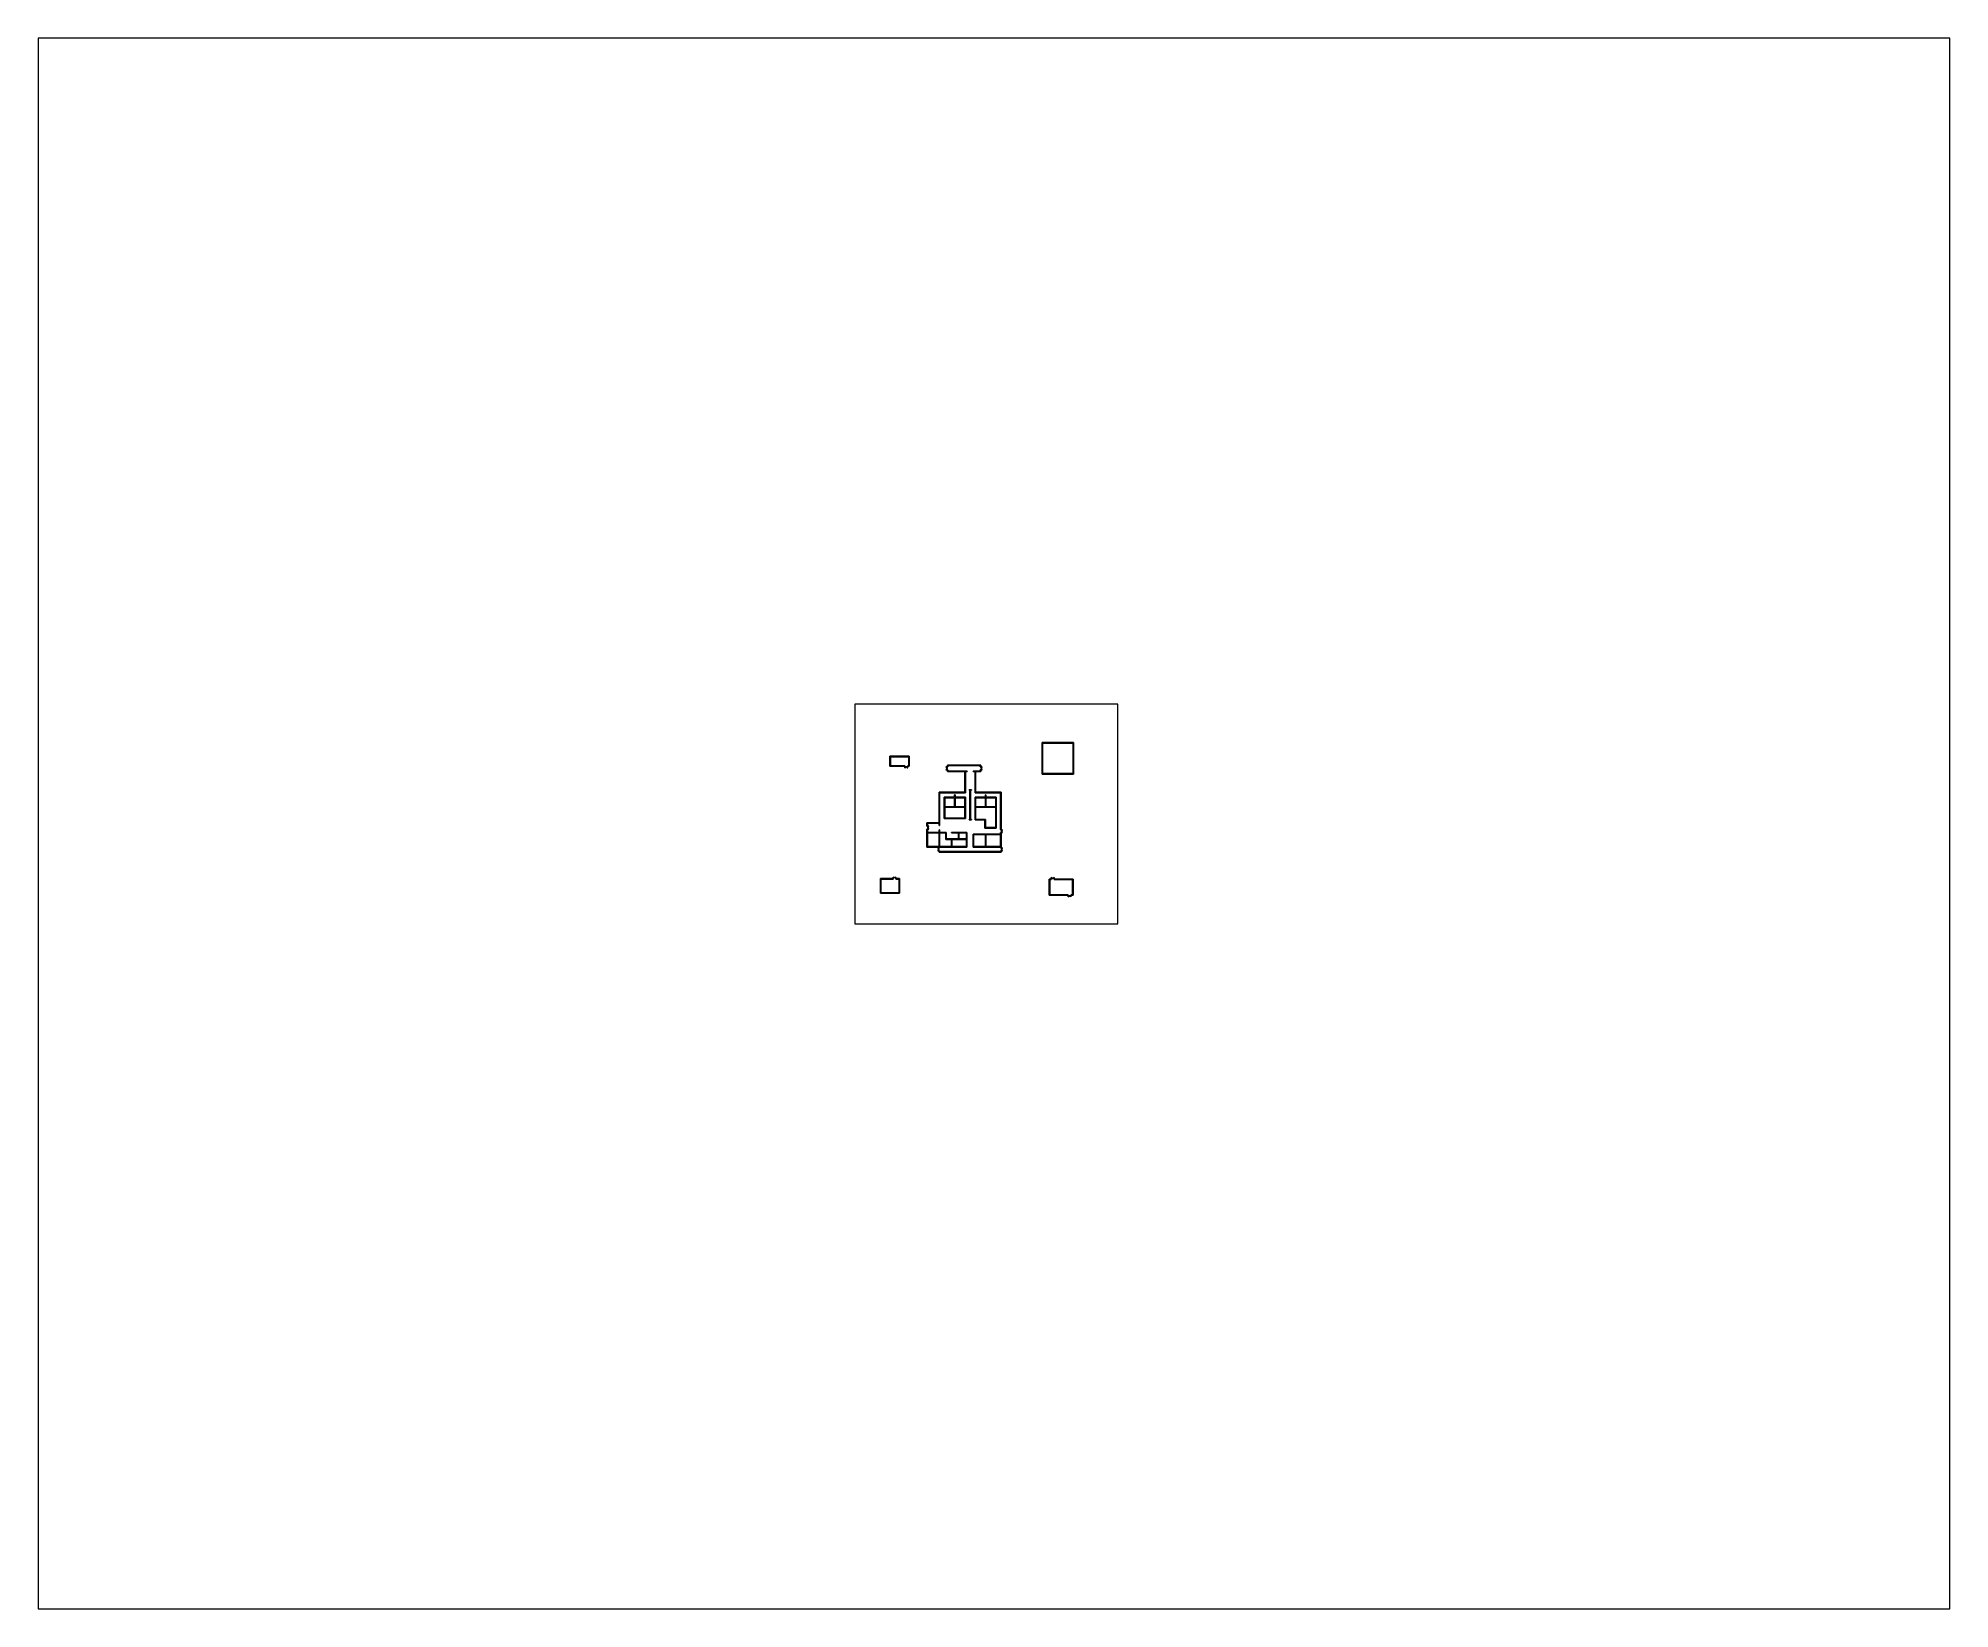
# Model space of a CAD drawing. Header units: millimetres. Extents: x -617937854 to 635062146, y -517502284 to 511904021.
import ezdxf

# ---------------------------------------------------------------- set-up
doc = ezdxf.new("R2010")
doc.units = ezdxf.units.MM
for name, color, linetype, lineweight in [('A-DETL-THIN', 151, 'Continuous', 9), ('A-DOOR', 31, 'Continuous', 9), ('A-DOOR-FRAM', 31, 'Continuous', 18), ('L-SITE-WALL', 31, 'Continuous', 9)]:
    doc.layers.add(name, color=color, linetype=linetype, lineweight=lineweight)

# ---------------------------------------------------------------- blocks, each defined once
blk = doc.blocks.new('Doors_Concept_IntDbl - 1810x2110mm-332215-Level 0')
at = {"layer": 'A-DOOR'}
for p, q in [((-995, 170), (-1035, 170)), ((-1035, 170), (-1035, 150)), ((-1000, 150), (-965, 150)), ((-969, 156), (-995, 170)), ((965, 150), (1000, 150)), ((995, 170), (969, 156)), ((1035, 170), (995, 170)), ((1035, 150), (1035, 170)), ((-1035, -150), (-1035, -170)), ((-1035, -170), (-995, -170)), ((-965, -150), (-1000, -150)), ((-995, -170), (-969, -156)), ((1000, -150), (965, -150)), ((969, -156), (995, -170)), ((995, -170), (1035, -170)), ((1035, -170), (1035, -150))]:
    blk.add_line(p, q, dxfattribs=at)
at = {"layer": 'A-DOOR', "lineweight": 18}
for p, q in [((-925, 1105.5), (-957.1, 1105.5)), ((-957, 1105.5), (-957, 150)), ((-957, 150), (-925, 150)), ((-925, 150), (-925, 1105.5)), ((925, 1105.5), (957, 1105.5)), ((925, 150), (925, 1105.5)), ((957, 150), (925, 150)), ((957, 1105.5), (957, 150))]:
    blk.add_line(p, q, dxfattribs=at)
at = {"layer": 'A-DOOR'}
for centre, radius, start, end in [((-973, 149), 8.06, 7.1250163, 60.2551187), ((-973, 149), 8.06, 7.1250163, 46.9725931), ((-957.1, 150), 955.5, 360, 90), ((957, 150), 955.5, 90, 180), ((973, 149), 8.06, 119.7448813, 172.8749837), ((973, 149), 8.06, 133.0274069, 172.8749837), ((-973, -149), 8.06, 299.7448813, 352.8749837), ((-973, -149), 8.06, 313.0274069, 352.8749837), ((973, -149), 8.06, 187.1250163, 240.2551187), ((973, -149), 8.06, 187.1250163, 226.9725931)]:
    blk.add_arc(centre, radius, start, end, dxfattribs=at)
at = {"layer": 'A-DOOR-FRAM'}
for p, q in [((-960, 150), (-1000, 150)), ((-960, -150), (-960, 150)), ((-941, 115), (-960, 115)), ((-960, 115), (-960, 83)), ((-960, 83), (-941, 83)), ((-941, 83), (-941, 115)), ((941, 115), (941, 83)), ((960, 115), (941, 115)), ((941, 83), (960, 83)), ((1000, 150), (960, 150)), ((960, 150), (960, -150)), ((960, 83), (960, 115)), ((-1000, -150), (-960, -150)), ((960, -150), (1000, -150))]:
    blk.add_line(p, q, dxfattribs=at)

msp = doc.modelspace()

# ---------------------------------------------------------------- linework, layer by layer
at = {"layer": 'A-DETL-THIN'}
for p, q in [((-617937854, 511904021), (-617937854, -517502284)), ((635062146, 511904021), (-617937854, 511904021)), ((635062146, -517502284), (635062146, 511904021)), ((-82660777, 75497716), (-82660777, -68502284)), ((89662146, 75497716), (-82660777, 75497716)), ((89662146, -68502284), (89662146, 75497716)), ((-82660777, -68502284), (89662146, -68502284)), ((-617937854, -517502284), (635062146, -517502284))]:
    msp.add_line(p, q, dxfattribs=at)
at = {"layer": 'L-SITE-WALL', "lineweight": 25}
for p, q in [((40062146, 50204021), (40062146, 29604021)), ((60662146, 50204021), (40062146, 50204021)), ((60662146, 29604021), (60662146, 50204021)), ((-47060777, 41278347), (-59660777, 41278347)), ((-59660777, 41278347), (-59660777, 34678347)), ((-59360777, 40978347), (-47360777, 40978347)), ((-59360777, 34978347), (-59360777, 40978347)), ((-47360777, 40978347), (-47360777, 34978347)), ((-47060777, 34678347), (-47060777, 41278347)), ((40362146, 29904021), (40362146, 49904021)), ((40362146, 49904021), (60362146, 49904021)), ((60362146, 49904021), (60362146, 29904021)), ((-59660777, 34678347), (-49960777, 34678347)), ((-49960777, 34978347), (-59360777, 34978347)), ((-49960777, 34678347), (-49960777, 34978347)), ((-47360777, 34978347), (-47960777, 34978347)), ((-47960777, 34978347), (-47960777, 34678347)), ((-47960777, 34678347), (-47060777, 34678347)), ((-173712, 35497716), (-21973712, 35497716)), ((-21973712, 35497716), (-21973712, 34397716)), ((-21973712, 34397716), (-21673712, 34397716)), ((-21673712, 32397716), (-21973712, 32397716)), ((-21973712, 32397716), (-21973712, 31297716)), ((-21973712, 31297716), (-10473712, 31297716)), ((-21673712, 35197716), (-473712, 35197716)), ((-21673712, 34397716), (-21673712, 35197716)), ((-21673712, 31597716), (-21673712, 32397716)), ((-9023712, 31597716), (-21673712, 31597716)), ((-10473712, 31297716), (-10473712, 17697716)), ((-10173712, 17397716), (-10173712, 31297716)), ((-10173712, 31297716), (-9023712, 31297716)), ((-9023712, 31297716), (-9023712, 31597716)), ((-473712, 31597716), (-5123712, 31597716)), ((-5123712, 31597716), (-5123712, 31297716)), ((-5123712, 31297716), (-3873712, 31297716)), ((-3873712, 31297716), (-3873712, 17397716)), ((-3573712, 17697716), (-3573712, 31297716)), ((-3573712, 31297716), (-173712, 31297716)), ((-473712, 35197716), (-473712, 34397716)), ((-473712, 34397716), (-173712, 34397716)), ((-473712, 32397716), (-473712, 31597716)), ((-173712, 32397716), (-473712, 32397716)), ((-173712, 34397716), (-173712, 35497716)), ((-173712, 31297716), (-173712, 32397716)), ((40062146, 29604021), (60662146, 29604021)), ((60362146, 29904021), (40362146, 29904021)), ((-10473712, 17697716), (-27373712, 17697716)), ((-27373712, 17697716), (-27373712, -2302284)), ((-27073712, 17397716), (-10173712, 17397716)), ((-27073712, -4152284), (-27073712, 17397716)), ((-17273712, 14397716), (-24073712, 14397716)), ((-24073712, 14397716), (-24073712, 497716)), ((-23773712, 14097716), (-17273712, 14097716)), ((-23773712, 8097716), (-23773712, 14097716)), ((-16973712, 15897716), (-17273712, 15897716)), ((-17273712, 15897716), (-17273712, 14397716)), ((-17273712, 14097716), (-17273712, 8097716)), ((-16973712, 14397716), (-16973712, 15897716)), ((-10173712, 14397716), (-16973712, 14397716)), ((-16973712, 14097716), (-10473712, 14097716)), ((-16973712, 8097716), (-16973712, 14097716)), ((-10473712, 14097716), (-10473712, 8097716)), ((-10173712, 497716), (-10173712, 14397716)), ((-6223712, 19297716), (-7823712, 19297716)), ((-7823712, 19297716), (-7823712, 18997716)), ((-7823712, 18997716), (-7173712, 18997716)), ((-7173712, 18997716), (-7173712, -202284)), ((-6873712, -202284), (-6873712, 18997716)), ((-6873712, 18997716), (-6223712, 18997716)), ((-6223712, 18997716), (-6223712, 19297716)), ((-3873712, 17397716), (12926288, 17397716)), ((-3873712, 14397716), (-3873712, -502284)), ((2926288, 14397716), (-3873712, 14397716)), ((13226288, 17697716), (-3573712, 17697716)), ((-3573712, 8097716), (-3573712, 14097716)), ((-3573712, 14097716), (2926288, 14097716)), ((3226288, 15897716), (2926288, 15897716)), ((2926288, 15897716), (2926288, 14397716)), ((2926288, 14097716), (2926288, 8097716)), ((3226288, 14397716), (3226288, 15897716)), ((10076288, 14397716), (3226288, 14397716)), ((3226288, 8097716), (3226288, 14097716)), ((3226288, 14097716), (9726288, 14097716)), ((9726288, 14097716), (9726288, 8097716)), ((10026288, -5802284), (10026288, 14097716)), ((10026288, 14097716), (10076288, 14097716)), ((10076288, 14097716), (10076288, 14397716)), ((12926288, 17397716), (12926288, -6802284)), ((13226288, -6802284), (13226288, 17697716)), ((-24073712, 497716), (-10173712, 497716)), ((-17273712, 8097716), (-23773712, 8097716)), ((-23773712, 797716), (-23773712, 7797716)), ((-23773712, 7797716), (-10473712, 7797716)), ((-10473712, 797716), (-23773712, 797716)), ((-10473712, 8097716), (-16973712, 8097716)), ((-10473712, 7797716), (-10473712, 797716)), ((2926288, 8097716), (-3573712, 8097716)), ((-3573712, -202284), (-3573712, 7797716)), ((-3573712, 7797716), (9726288, 7797716)), ((9726288, 8097716), (3226288, 8097716)), ((9726288, 7797716), (9726288, -5502284)), ((-35373712, -2302284), (-35373712, -4602284)), ((-27373712, -2302284), (-35373712, -2302284)), ((-35373712, -4602284), (-35073712, -4602284)), ((-35373712, -6602284), (-35373712, -18202284)), ((-35073712, -6602284), (-35373712, -6602284)), ((-35073712, -4602284), (-35073712, -2602284)), ((-35073712, -2602284), (-27373712, -2602284)), ((-35073712, -8602284), (-35073712, -6602284)), ((-27373712, -8602284), (-35073712, -8602284)), ((-35073712, -8902284), (-27373712, -8902284)), ((-35073712, -17902284), (-35073712, -8902284)), ((-27373712, -2602284), (-27373712, -4152284)), ((-27373712, -4152284), (-27073712, -4152284)), ((-27073712, -6952284), (-27373712, -6952284)), ((-27373712, -6952284), (-27373712, -8602284)), ((-27373712, -8902284), (-27373712, -17902284)), ((-27073712, -8602284), (-27073712, -6952284)), ((-22773712, -8602284), (-27073712, -8602284)), ((-27073712, -17902284), (-27073712, -8902284)), ((-27073712, -8902284), (-23073712, -8902284)), ((-23073712, -8902284), (-23073712, -13202284)), ((-22773712, -12902284), (-22773712, -8602284)), ((-9173712, -8602284), (-19223712, -8602284)), ((-19223712, -8602284), (-19223712, -8902284)), ((-19223712, -8902284), (-14773712, -8902284)), ((-14773712, -8902284), (-14773712, -12902284)), ((-14473712, -12902284), (-14473712, -8902284)), ((-14473712, -8902284), (-9473712, -8902284)), ((-9473712, -8902284), (-9473712, -12902284)), ((-9173712, -18202284), (-9173712, -8602284)), ((-7173712, -202284), (-7823712, -202284)), ((-7823712, -202284), (-7823712, -502284)), ((-7823712, -502284), (-6223712, -502284)), ((-6223712, -202284), (-6873712, -202284)), ((-6223712, -502284), (-6223712, -202284)), ((-5173712, -9802284), (-5173712, -18202284)), ((12926288, -9802284), (-5173712, -9802284)), ((-4873712, -17902284), (-4873712, -10102284)), ((-4873712, -10102284), (2926288, -10102284)), ((-3873712, -502284), (2626288, -502284)), ((2926288, -202284), (-3573712, -202284)), ((2626288, -502284), (2626288, -5802284)), ((2626288, -5802284), (10026288, -5802284)), ((2926288, -5502284), (2926288, -202284)), ((9726288, -5502284), (2926288, -5502284)), ((2926288, -10102284), (2926288, -17902284)), ((3226288, -10102284), (12926288, -10102284)), ((3226288, -17902284), (3226288, -10102284)), ((12926288, -6802284), (13226288, -6802284)), ((12926288, -8802284), (12926288, -9802284)), ((13226288, -8802284), (12926288, -8802284)), ((12926288, -10102284), (12926288, -17902284)), ((13226288, -18702284), (13226288, -8802284)), ((-35373712, -18202284), (-27373712, -18202284)), ((-27373712, -17902284), (-35073712, -17902284)), ((-27373712, -18202284), (-27373712, -18702284)), ((-27373712, -18702284), (-27073712, -18702284)), ((-27073712, -20702284), (-27373712, -20702284)), ((-27373712, -20702284), (-27373712, -21502284)), ((-27373712, -21502284), (13226288, -21502284)), ((-19373712, -17902284), (-27073712, -17902284)), ((-27073712, -18702284), (-27073712, -18202284)), ((-27073712, -18202284), (-9173712, -18202284)), ((-27073712, -21202284), (-27073712, -20702284)), ((12926288, -21202284), (-27073712, -21202284)), ((-23073712, -13202284), (-19373712, -13202284)), ((-14773712, -12902284), (-22773712, -12902284)), ((-19373712, -13202284), (-19373712, -17902284)), ((-19073712, -17902284), (-19073712, -13202284)), ((-19073712, -13202284), (-9473712, -13202284)), ((-9473712, -17902284), (-19073712, -17902284)), ((-9473712, -12902284), (-14473712, -12902284)), ((-9473712, -13202284), (-9473712, -17902284)), ((-5173712, -18202284), (12926288, -18202284)), ((2926288, -17902284), (-4873712, -17902284)), ((12926288, -17902284), (3226288, -17902284)), ((12926288, -18202284), (12926288, -18702284)), ((12926288, -18702284), (13226288, -18702284)), ((12926288, -20702284), (12926288, -21202284)), ((13226288, -20702284), (12926288, -20702284)), ((13226288, -21502284), (13226288, -20702284)), ((-57637854, -38902284), (-65937854, -38902284)), ((-65937854, -38902284), (-65937854, -48502284)), ((-65937854, -48502284), (-53337854, -48502284)), ((-65637854, -39202284), (-57637854, -39202284)), ((-65637854, -48202284), (-65637854, -39202284)), ((-53637854, -48202284), (-65637854, -48202284)), ((-57637854, -39202284), (-57637854, -38902284)), ((-53337854, -38902284), (-55637854, -38902284)), ((-55637854, -38902284), (-55637854, -39202284)), ((-55637854, -39202284), (-53637854, -39202284)), ((-53637854, -39202284), (-53637854, -48202284)), ((-53337854, -48502284), (-53337854, -38902284)), ((46062146, -39202284), (44762146, -39202284)), ((44762146, -39202284), (44762146, -49802284)), ((44762146, -49802284), (57062146, -49802284)), ((45062146, -39502284), (46062146, -39502284)), ((45062146, -49502284), (45062146, -39502284)), ((57062146, -49502284), (45062146, -49502284)), ((46062146, -39502284), (46062146, -39202284)), ((60362146, -39202284), (48062146, -39202284)), ((48062146, -39202284), (48062146, -39502284)), ((48062146, -39502284), (60062146, -39502284)), ((57062146, -49802284), (57062146, -49502284)), ((60062146, -49502284), (59062146, -49502284)), ((59062146, -49502284), (59062146, -49802284)), ((59062146, -49802284), (60362146, -49802284)), ((60062146, -39502284), (60062146, -49502284)), ((60362146, -49802284), (60362146, -39202284))]:
    msp.add_line(p, q, dxfattribs=at)

# ---------------------------------------------------------------- block references
at = {"layer": 'A-DOOR', "xscale": 1000, "yscale": 1000, "zscale": 1000}
for p, rotation in [((-48960777, 34828347), 180), ((-21823712, 33397716), 89.99999999999991), ((-323712, 33397716), 269.9999999999999), ((-35223712, -5602284), 270), ((13076288, -7802284), 270), ((-27223712, -19702284), 90), ((13076288, -19702284), 270), ((58062146, -49652284), 180)]:
    msp.add_blockref('Doors_Concept_IntDbl - 1810x2110mm-332215-Level 0', p, dxfattribs=dict(at, rotation=rotation))
for p in [(-56637854, -39052284), (47062146, -39352284)]:
    msp.add_blockref('Doors_Concept_IntDbl - 1810x2110mm-332215-Level 0', p, dxfattribs=at)

doc.saveas('drawing.dxf')
